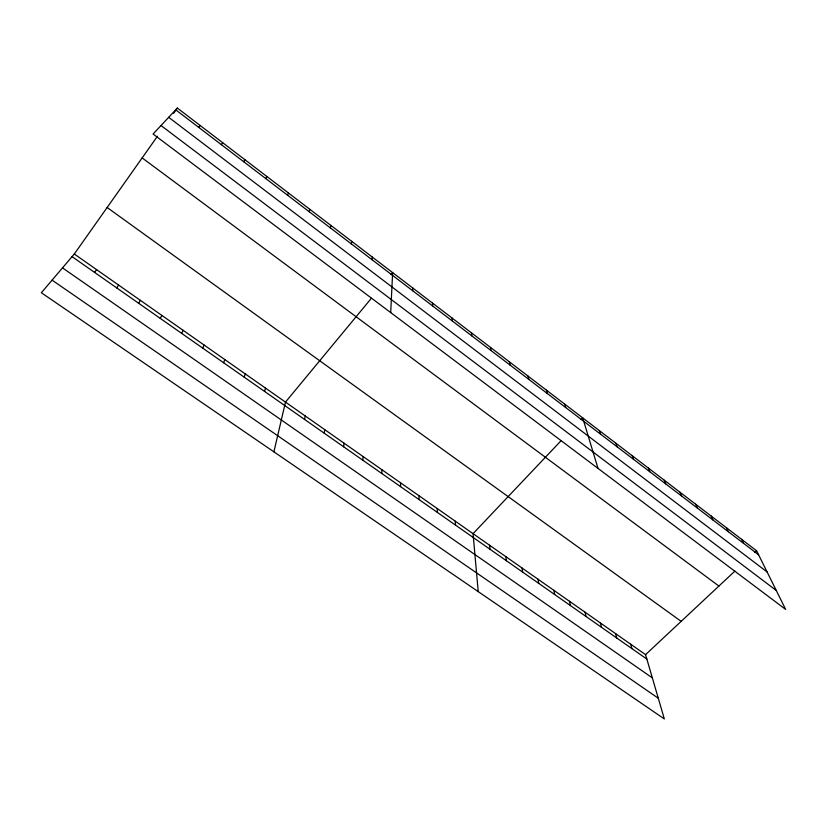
<?xml version="1.0" encoding="UTF-8"?>
<svg xmlns="http://www.w3.org/2000/svg" width="827" height="827" viewBox="0 0 827 827"><rect width="100%" height="100%" fill="white"/><g stroke="black" fill="none" stroke-linecap="round" stroke-linejoin="round"><path stroke-width="1.24" d="M400.526 486.607L400.599 482.844M390.706 312.596L392.629 272.6L390.985 274.585M381.774 473.489L381.96 469.777M362.815 460.205L363.115 456.556M372.047 259.709L372.315 257.073M343.629 446.776L344.042 443.179M324.215 433.183L324.753 429.647M351.341 243.893L351.744 241.35M304.563 419.423L305.235 415.96M330.366 227.88L330.903 225.42M273.902 451.842L285.48 402.108L371.395 298.258M264.578 391.429L265.498 388.09M309.122 211.671L309.805 209.293M244.213 377.174L245.268 373.907M287.6 195.234L288.437 192.96M223.61 362.743L224.799 359.549M202.749 348.146L204.083 345.024M265.808 178.601L266.79 176.42M181.64 333.364L183.118 330.314M160.262 318.395L161.885 315.428M243.717 161.741L244.864 159.663M138.626 303.24L140.394 300.356M221.347 144.653L222.659 142.689M116.71 287.91L118.643 285.098M74.306 254.003L645.567 654.643L664.329 718.942L41.35 292.748L74.306 254.003L157.419 136.29M173.639 113.309L177.35 108.058L756.612 550.792L785.65 609.416L153.088 134.015L177.35 108.058M94.526 272.372L96.604 269.654M198.676 127.348L200.155 125.487M561.264 440.522L473.054 533.653L478.223 591.625M581.04 419.651L582.715 417.883L598.014 468.402M645.567 654.643L734.934 571.064M754.803 552.488L756.612 550.792M52.08 280.136L658.282 698.226M62.501 267.876L652.348 677.892M72.063 256.639L646.859 659.078M107.138 207.494L681.159 621.356M142.151 157.905L718.901 586.064M161.017 125.528L776.274 590.478M168.687 117.32L767.084 571.943M175.706 109.815L758.607 554.824M741.623 539.338L743.545 543.329M726.478 527.76L728.318 531.709M711.179 516.069L712.936 519.956M695.714 504.253L697.388 508.088M680.083 492.303L681.675 496.097M664.288 480.229L665.797 483.971M648.327 468.03L649.743 471.71M632.19 455.698L633.513 459.326M615.877 443.231L617.107 446.797M599.379 430.619L600.526 434.144M564.707 404.124L565.658 407.515M630.66 644.192L631.88 648.585M615.608 633.627L616.756 637.999M546.492 390.199L547.329 393.528M600.412 622.969L601.467 627.3M585.051 612.197L586.033 616.487M528.06 376.109L528.784 379.376M569.534 601.322L570.434 605.571M553.873 590.333L554.679 594.541M509.411 361.854L510.021 365.048M538.036 579.231L538.759 583.386M490.535 347.433L491.031 350.545M522.044 568.015L522.674 572.129M505.876 556.674L506.424 560.747M471.431 332.826L471.803 335.865M489.553 545.22L489.998 549.252M452.09 318.044L452.338 321.01M455.243 521.165L455.501 525.093M432.511 303.085L432.645 305.969M437.235 508.533L437.38 512.409M419.02 495.755L419.062 499.58M412.694 287.93L412.694 290.742"/></g></svg>
